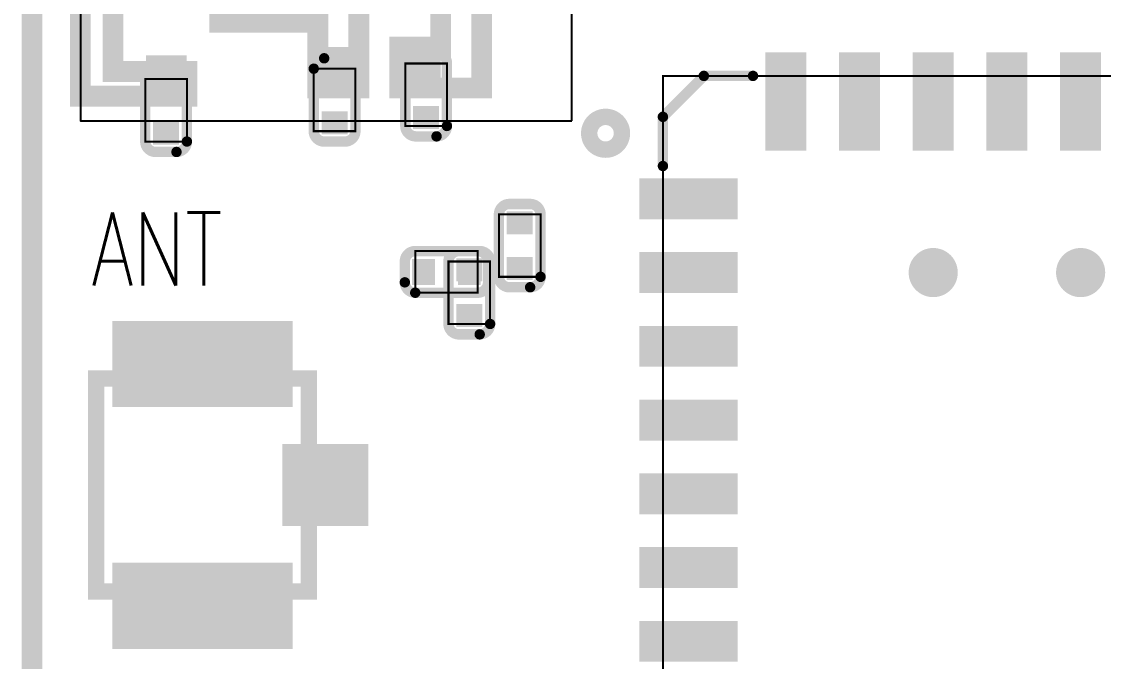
# Model space of a CAD drawing. Extents: x 60 to 160, y 44 to 135.
# Drawn here: x 59.58 to 72.78, y 89.41 to 97.22 of the extents above; entities that cross this region are included whole.
import ezdxf

# ---------------------------------------------------------------- set-up
doc = ezdxf.new("R2010")
doc.units = 0
doc.linetypes.add('KEEPOUT_00001000$0', pattern=[2, 1, 1])
doc.linetypes.add('TRMIDX_5', pattern=[2, 1, 1])
for name, color, linetype in [('BOARD_OUTLINE_00', 255, 'CONTINUOUS'), ('DRIL_PLTE_THRU_01', 3, 'CONTINUOUS'), ('DRIL_PLTE_THRU_02', 253, 'CONTINUOUS'), ('DRIL_PLTE_THRU_03', 4, 'CONTINUOUS'), ('DRIL_PLTE_THRU_04', 253, 'CONTINUOUS'), ('DRIL_PLTE_THRU_05', 210, 'CONTINUOUS'), ('DRIL_PLTE_THRU_06', 253, 'CONTINUOUS'), ('DRIL_PLTE_THRU_07', 57, 'CONTINUOUS'), ('DRIL_PLTE_THRU_08', 231, 'CONTINUOUS'), ('DRIL_PLTE_THRU_09', 253, 'CONTINUOUS'), ('DRIL_PLTE_THRU_10', 112, 'CONTINUOUS'), ('DRIL_PLTE_THRU_11', 216, 'CONTINUOUS'), ('DRIL_PLTE_THRU_12', 5, 'CONTINUOUS'), ('KEEPOUT_00', 43, 'CONTINUOUS'), ('PADS_BOT', 5, 'CONTINUOUS'), ('PADS_INNER', 3, 'CONTINUOUS'), ('PADS_TOP', 3, 'CONTINUOUS'), ('PART_TOP_2DLINE_01', 255, 'CONTINUOUS'), ('PART_TOP_2DLINE_116', 255, 'CONTINUOUS'), ('PART_TOP_2DLINE_117', 255, 'CONTINUOUS'), ('PART_TOP_2DLINE_118', 255, 'CONTINUOUS'), ('PART_TOP_2DLINE_119', 255, 'CONTINUOUS'), ('PART_TOP_2DLINE_126', 255, 'CONTINUOUS'), ('PART_TOP_COPPER_01', 255, 'CONTINUOUS'), ('TEXT_126', 255, 'CONTINUOUS')]:
    doc.layers.add(name, color=color, linetype=linetype)
doc.styles.add('W0$127', font='simplex', dxfattribs={"width": 0.75})

# ---------------------------------------------------------------- blocks, each defined once
blk = doc.blocks.new('BOARD_62')
at = {"layer": 'BOARD_OUTLINE_00', "const_width": 0.254}
blk.add_lwpolyline([(-3, 71.247506, -0.396432827), (0, 74.247506), (94.190152, 74.247506, -0.365948033), (97.190152, 71.247506), (97.190152, 3, -0.372393427), (94.190152, 0), (0, 0, -0.406057892), (-3, 3)], format="xyb", close=True, dxfattribs=at)
blk = doc.blocks.new('SMOOTH_0$127')
at = {"const_width": 0.0635}
blk.add_lwpolyline([(-0.03175, 0, 1), (0.03175, 0, 1)], format="xyb", close=True, dxfattribs=at)
blk = doc.blocks.new('SMOOTH_0$0254')
at = {"const_width": 0.0127}
blk.add_lwpolyline([(-0.00635, 0, 1), (0.00635, 0, 1)], format="xyb", close=True, dxfattribs=at)
blk = doc.blocks.new('PART_BODY_TOP_48')
at = {"layer": 'PART_TOP_2DLINE_118', "const_width": 0.0254}
blk.add_lwpolyline([(6, 6), (6, -6), (-6, -6), (-6, 6)], close=True, dxfattribs=at)
at = {"layer": 'PART_TOP_2DLINE_118', "const_width": 0.127}
blk.add_lwpolyline([(-6.476, 5.3, 1), (-6.924, 5.3, 1)], format="xyb", close=True, dxfattribs=at)
at = {"layer": 'PART_TOP_2DLINE_119', "const_width": 0.0254}
blk.add_lwpolyline([(6, 6), (6, -6), (-6, -6), (-6, 6)], close=True, dxfattribs=at)
at = {"layer": 'PART_TOP_2DLINE_126', "const_width": 0.127}
for points in [[(-4.9, 6), (-5.5, 6), (-6, 5.5), (-6, 4.9)], [(6, 4.9), (6, 6), (4.9, 6)], [(-4.9, -6), (-6, -6), (-6, -4.9)], [(6, -5), (6, -6), (4.9, -6)]]:
    blk.add_lwpolyline(points, dxfattribs=at)
at = {"layer": 'PART_TOP_2DLINE_126', "const_width": 0.2}
blk.add_lwpolyline([(-6.5, 5.3, 1), (-6.9, 5.3, 1)], format="xyb", close=True, dxfattribs=at)
at = {"layer": 'PART_TOP_2DLINE_118'}
for p in [(-6, 6), (6, 6), (-6, -6), (6, -6)]:
    blk.add_blockref('SMOOTH_0$0254', p, dxfattribs=at)
at = {"layer": 'PART_TOP_2DLINE_119'}
for p in [(-6, 6), (6, 6), (-6, -6), (6, -6)]:
    blk.add_blockref('SMOOTH_0$0254', p, dxfattribs=at)
at = {"layer": 'PART_TOP_2DLINE_126'}
for p in [(-5.5, 6), (-4.9, 6), (4.9, 6), (6, 6), (-6, 5.5), (-6, 4.9), (6, 4.9), (-6, -4.9), (6, -5), (-6, -6), (-4.9, -6), (4.9, -6), (6, -6)]:
    blk.add_blockref('SMOOTH_0$127', p, dxfattribs=at)
blk = doc.blocks.new('DRIL_HOLE_0')
blk.add_lwpolyline([(0, 0, 1), (0, 0, 1)], format="xyb", close=True)
blk = doc.blocks.new('PAD_0')
blk.add_lwpolyline([(0, 0, 1), (0, 0, 1)], format="xyb", close=True)
blk = doc.blocks.new('PAD_62')
at = {"const_width": 0.500126}
blk.add_lwpolyline([(-0.599948, 0), (0.599948, 0)], dxfattribs=at)
blk = doc.blocks.new('STK_TOP_170')
at = {"layer": 'DRIL_PLTE_THRU_01'}
blk.add_blockref('DRIL_HOLE_0', (0, 0), dxfattribs=at)
at = {"layer": 'DRIL_PLTE_THRU_02'}
blk.add_blockref('DRIL_HOLE_0', (0, 0), dxfattribs=at)
at = {"layer": 'DRIL_PLTE_THRU_03'}
blk.add_blockref('DRIL_HOLE_0', (0, 0), dxfattribs=at)
at = {"layer": 'DRIL_PLTE_THRU_04'}
blk.add_blockref('DRIL_HOLE_0', (0, 0), dxfattribs=at)
at = {"layer": 'DRIL_PLTE_THRU_05'}
blk.add_blockref('DRIL_HOLE_0', (0, 0), dxfattribs=at)
at = {"layer": 'DRIL_PLTE_THRU_06'}
blk.add_blockref('DRIL_HOLE_0', (0, 0), dxfattribs=at)
at = {"layer": 'DRIL_PLTE_THRU_07'}
blk.add_blockref('DRIL_HOLE_0', (0, 0), dxfattribs=at)
at = {"layer": 'DRIL_PLTE_THRU_08'}
blk.add_blockref('DRIL_HOLE_0', (0, 0), dxfattribs=at)
at = {"layer": 'DRIL_PLTE_THRU_09'}
blk.add_blockref('DRIL_HOLE_0', (0, 0), dxfattribs=at)
at = {"layer": 'DRIL_PLTE_THRU_10'}
blk.add_blockref('DRIL_HOLE_0', (0, 0), dxfattribs=at)
at = {"layer": 'DRIL_PLTE_THRU_11'}
blk.add_blockref('DRIL_HOLE_0', (0, 0), dxfattribs=at)
at = {"layer": 'DRIL_PLTE_THRU_12'}
blk.add_blockref('DRIL_HOLE_0', (0, 0), dxfattribs=at)
at = {"layer": 'PADS_BOT'}
blk.add_blockref('PAD_0', (0, 0), dxfattribs=at)
at = {"layer": 'PADS_INNER'}
blk.add_blockref('PAD_0', (0, 0), dxfattribs=at)
at = {"layer": 'PADS_TOP'}
blk.add_blockref('PAD_62', (0, 0), dxfattribs=at)
blk = doc.blocks.new('STK_TOP_171')
at = {"layer": 'DRIL_PLTE_THRU_01'}
blk.add_blockref('DRIL_HOLE_0', (0, 0), dxfattribs=at)
at = {"layer": 'DRIL_PLTE_THRU_02'}
blk.add_blockref('DRIL_HOLE_0', (0, 0), dxfattribs=at)
at = {"layer": 'DRIL_PLTE_THRU_03'}
blk.add_blockref('DRIL_HOLE_0', (0, 0), dxfattribs=at)
at = {"layer": 'DRIL_PLTE_THRU_04'}
blk.add_blockref('DRIL_HOLE_0', (0, 0), dxfattribs=at)
at = {"layer": 'DRIL_PLTE_THRU_05'}
blk.add_blockref('DRIL_HOLE_0', (0, 0), dxfattribs=at)
at = {"layer": 'DRIL_PLTE_THRU_06'}
blk.add_blockref('DRIL_HOLE_0', (0, 0), dxfattribs=at)
at = {"layer": 'DRIL_PLTE_THRU_07'}
blk.add_blockref('DRIL_HOLE_0', (0, 0), dxfattribs=at)
at = {"layer": 'DRIL_PLTE_THRU_08'}
blk.add_blockref('DRIL_HOLE_0', (0, 0), dxfattribs=at)
at = {"layer": 'DRIL_PLTE_THRU_09'}
blk.add_blockref('DRIL_HOLE_0', (0, 0), dxfattribs=at)
at = {"layer": 'DRIL_PLTE_THRU_10'}
blk.add_blockref('DRIL_HOLE_0', (0, 0), dxfattribs=at)
at = {"layer": 'DRIL_PLTE_THRU_11'}
blk.add_blockref('DRIL_HOLE_0', (0, 0), dxfattribs=at)
at = {"layer": 'DRIL_PLTE_THRU_12'}
blk.add_blockref('DRIL_HOLE_0', (0, 0), dxfattribs=at)
at = {"layer": 'PADS_BOT'}
blk.add_blockref('PAD_0', (0, 0), dxfattribs=at)
at = {"layer": 'PADS_INNER'}
blk.add_blockref('PAD_0', (0, 0), dxfattribs=at)
at = {"layer": 'PADS_TOP', "rotation": 90}
blk.add_blockref('PAD_62', (0, 0), dxfattribs=at)
blk = doc.blocks.new('PAD_63')
at = {"const_width": 0.3}
blk.add_lwpolyline([(0, -0.15, 1), (0, 0.15, 1)], format="xyb", close=True, dxfattribs=at)
blk = doc.blocks.new('STK_TOP_163')
at = {"layer": 'DRIL_PLTE_THRU_01'}
blk.add_blockref('DRIL_HOLE_0', (0, 0), dxfattribs=at)
at = {"layer": 'DRIL_PLTE_THRU_02'}
blk.add_blockref('DRIL_HOLE_0', (0, 0), dxfattribs=at)
at = {"layer": 'DRIL_PLTE_THRU_03'}
blk.add_blockref('DRIL_HOLE_0', (0, 0), dxfattribs=at)
at = {"layer": 'DRIL_PLTE_THRU_04'}
blk.add_blockref('DRIL_HOLE_0', (0, 0), dxfattribs=at)
at = {"layer": 'DRIL_PLTE_THRU_05'}
blk.add_blockref('DRIL_HOLE_0', (0, 0), dxfattribs=at)
at = {"layer": 'DRIL_PLTE_THRU_06'}
blk.add_blockref('DRIL_HOLE_0', (0, 0), dxfattribs=at)
at = {"layer": 'DRIL_PLTE_THRU_07'}
blk.add_blockref('DRIL_HOLE_0', (0, 0), dxfattribs=at)
at = {"layer": 'DRIL_PLTE_THRU_08'}
blk.add_blockref('DRIL_HOLE_0', (0, 0), dxfattribs=at)
at = {"layer": 'DRIL_PLTE_THRU_09'}
blk.add_blockref('DRIL_HOLE_0', (0, 0), dxfattribs=at)
at = {"layer": 'DRIL_PLTE_THRU_10'}
blk.add_blockref('DRIL_HOLE_0', (0, 0), dxfattribs=at)
at = {"layer": 'DRIL_PLTE_THRU_11'}
blk.add_blockref('DRIL_HOLE_0', (0, 0), dxfattribs=at)
at = {"layer": 'DRIL_PLTE_THRU_12'}
blk.add_blockref('DRIL_HOLE_0', (0, 0), dxfattribs=at)
at = {"layer": 'PADS_BOT'}
blk.add_blockref('PAD_0', (0, 0), dxfattribs=at)
at = {"layer": 'PADS_INNER'}
blk.add_blockref('PAD_0', (0, 0), dxfattribs=at)
at = {"layer": 'PADS_TOP'}
blk.add_blockref('PAD_63', (0, 0), dxfattribs=at)
blk = doc.blocks.new('SYM_TOP_51')
for name, p in [('STK_TOP_171', (-4.5, 5.688)), ('STK_TOP_171', (-3.6, 5.688)), ('STK_TOP_171', (-2.7, 5.688)), ('STK_TOP_171', (-1.8, 5.688)), ('STK_TOP_171', (-0.9, 5.688)), ('PART_BODY_TOP_48', (0, 0)), ('STK_TOP_170', (-5.688, 4.5)), ('STK_TOP_170', (-5.688, 3.6)), ('STK_TOP_163', (-2.7, 3.6)), ('STK_TOP_163', (-0.9, 3.6)), ('STK_TOP_170', (-5.688, 2.7)), ('STK_TOP_170', (-5.688, 1.8)), ('STK_TOP_170', (-5.688, 0.9)), ('STK_TOP_170', (-5.688, 0)), ('STK_TOP_170', (-5.688, -0.9))]:
    blk.add_blockref(name, p)
blk = doc.blocks.new('PART_TOP_681')
blk.add_blockref('SYM_TOP_51', (0, 0))
blk = doc.blocks.new('SMOOTH_0$1999')
at = {"const_width": 0.0999}
blk.add_lwpolyline([(-0.05, 0, 1), (0.05, 0, 1)], format="xyb", close=True, dxfattribs=at)
blk = doc.blocks.new('PART_BODY_TOP_42296')
at = {"layer": 'PART_TOP_2DLINE_01', "const_width": 0.1999}
blk.add_lwpolyline([(1.299972, -1.236472), (-1.299972, -1.236472), (-1.299972, 1.363472), (1.299972, 1.363472)], close=True, dxfattribs=at)
at = {"layer": 'PART_TOP_2DLINE_01'}
for p in [(-1.299972, 1.363472), (1.299972, 1.363472), (-1.299972, -1.236472), (1.299972, -1.236472)]:
    blk.add_blockref('SMOOTH_0$1999', p, dxfattribs=at)
blk = doc.blocks.new('PAD_82')
at = {"const_width": 1.05}
blk.add_lwpolyline([(-1.1, 0), (1.1, 0)], dxfattribs=at)
blk = doc.blocks.new('STK_TOP_227')
at = {"layer": 'DRIL_PLTE_THRU_01'}
blk.add_blockref('DRIL_HOLE_0', (0, 0), dxfattribs=at)
at = {"layer": 'DRIL_PLTE_THRU_02'}
blk.add_blockref('DRIL_HOLE_0', (0, 0), dxfattribs=at)
at = {"layer": 'DRIL_PLTE_THRU_03'}
blk.add_blockref('DRIL_HOLE_0', (0, 0), dxfattribs=at)
at = {"layer": 'DRIL_PLTE_THRU_04'}
blk.add_blockref('DRIL_HOLE_0', (0, 0), dxfattribs=at)
at = {"layer": 'DRIL_PLTE_THRU_05'}
blk.add_blockref('DRIL_HOLE_0', (0, 0), dxfattribs=at)
at = {"layer": 'DRIL_PLTE_THRU_06'}
blk.add_blockref('DRIL_HOLE_0', (0, 0), dxfattribs=at)
at = {"layer": 'DRIL_PLTE_THRU_07'}
blk.add_blockref('DRIL_HOLE_0', (0, 0), dxfattribs=at)
at = {"layer": 'DRIL_PLTE_THRU_08'}
blk.add_blockref('DRIL_HOLE_0', (0, 0), dxfattribs=at)
at = {"layer": 'DRIL_PLTE_THRU_09'}
blk.add_blockref('DRIL_HOLE_0', (0, 0), dxfattribs=at)
at = {"layer": 'DRIL_PLTE_THRU_10'}
blk.add_blockref('DRIL_HOLE_0', (0, 0), dxfattribs=at)
at = {"layer": 'DRIL_PLTE_THRU_11'}
blk.add_blockref('DRIL_HOLE_0', (0, 0), dxfattribs=at)
at = {"layer": 'DRIL_PLTE_THRU_12'}
blk.add_blockref('DRIL_HOLE_0', (0, 0), dxfattribs=at)
at = {"layer": 'PADS_BOT'}
blk.add_blockref('PAD_0', (0, 0), dxfattribs=at)
at = {"layer": 'PADS_INNER'}
blk.add_blockref('PAD_0', (0, 0), dxfattribs=at)
at = {"layer": 'PADS_TOP', "rotation": 90}
blk.add_blockref('PAD_82', (0, 0), dxfattribs=at)
blk = doc.blocks.new('PAD_83')
at = {"const_width": 1}
blk.add_lwpolyline([(-0.525, 0), (0.525, 0)], dxfattribs=at)
blk = doc.blocks.new('STK_TOP_228')
at = {"layer": 'DRIL_PLTE_THRU_01'}
blk.add_blockref('DRIL_HOLE_0', (0, 0), dxfattribs=at)
at = {"layer": 'DRIL_PLTE_THRU_02'}
blk.add_blockref('DRIL_HOLE_0', (0, 0), dxfattribs=at)
at = {"layer": 'DRIL_PLTE_THRU_03'}
blk.add_blockref('DRIL_HOLE_0', (0, 0), dxfattribs=at)
at = {"layer": 'DRIL_PLTE_THRU_04'}
blk.add_blockref('DRIL_HOLE_0', (0, 0), dxfattribs=at)
at = {"layer": 'DRIL_PLTE_THRU_05'}
blk.add_blockref('DRIL_HOLE_0', (0, 0), dxfattribs=at)
at = {"layer": 'DRIL_PLTE_THRU_06'}
blk.add_blockref('DRIL_HOLE_0', (0, 0), dxfattribs=at)
at = {"layer": 'DRIL_PLTE_THRU_07'}
blk.add_blockref('DRIL_HOLE_0', (0, 0), dxfattribs=at)
at = {"layer": 'DRIL_PLTE_THRU_08'}
blk.add_blockref('DRIL_HOLE_0', (0, 0), dxfattribs=at)
at = {"layer": 'DRIL_PLTE_THRU_09'}
blk.add_blockref('DRIL_HOLE_0', (0, 0), dxfattribs=at)
at = {"layer": 'DRIL_PLTE_THRU_10'}
blk.add_blockref('DRIL_HOLE_0', (0, 0), dxfattribs=at)
at = {"layer": 'DRIL_PLTE_THRU_11'}
blk.add_blockref('DRIL_HOLE_0', (0, 0), dxfattribs=at)
at = {"layer": 'DRIL_PLTE_THRU_12'}
blk.add_blockref('DRIL_HOLE_0', (0, 0), dxfattribs=at)
at = {"layer": 'PADS_BOT'}
blk.add_blockref('PAD_0', (0, 0), dxfattribs=at)
at = {"layer": 'PADS_INNER'}
blk.add_blockref('PAD_0', (0, 0), dxfattribs=at)
at = {"layer": 'PADS_TOP', "rotation": 90}
blk.add_blockref('PAD_83', (0, 0), dxfattribs=at)
blk = doc.blocks.new('SYM_TOP_65')
for name, p in [('STK_TOP_227', (-1.475, 0.064)), ('STK_TOP_227', (1.475, 0.064)), ('PART_BODY_TOP_42296', (0, 0)), ('STK_TOP_228', (0, -1.437))]:
    blk.add_blockref(name, p)
blk = doc.blocks.new('PART_TOP_698')
blk.add_blockref('SYM_TOP_65', (0, 0))
blk = doc.blocks.new('SMOOTH_0$254')
at = {"const_width": 0.127}
blk.add_lwpolyline([(-0.0635, 0, 1), (0.0635, 0, 1)], format="xyb", close=True, dxfattribs=at)
blk = doc.blocks.new('PART_BODY_TOP_42300')
at = {"layer": 'KEEPOUT_00', "linetype": 'KEEPOUT_00001000$0'}
blk.add_lwpolyline([(0, 0), (7.5, 0), (7.5, 6), (0, 6)], close=True, dxfattribs=at)
at = {"layer": 'PART_TOP_COPPER_01', "const_width": 0.254}
for points in [[(0.3, 4.7), (0.3, 6), (2, 6), (2, 3.2), (1.2, 3.2), (1.2, 4.3), (1.7, 4.3), (1.7, 5.6), (0.6, 5.6), (0.6, 4.7)], [(2.7, 5.7), (2.2, 5.7), (2.2, 2.65), (2.7, 2.65)], [(0.4, 2.1), (0.4, 1.1), (3.5, 1.1), (3.5, 3.1), (0.4, 3.1), (0.4, 2.6), (3, 2.6), (3, 1.6), (0.9, 1.6), (0.9, 2.1)]]:
    blk.add_lwpolyline(points, close=True, dxfattribs=at)
at = {"layer": 'PART_TOP_COPPER_01', "linetype": 'TRMIDX_5', "const_width": 0.0254}
blk.add_lwpolyline([(5.3, 5.7), (7.1, 5.7), (7.1, 5.2), (5.3, 5.2)], close=True, dxfattribs=at)
at = {"layer": 'PART_TOP_COPPER_01'}
for name, p in [('SMOOTH_0$254', (0.3, 6)), ('SMOOTH_0$254', (2, 6)), ('SMOOTH_0$254', (2.2, 5.7)), ('SMOOTH_0$254', (2.7, 5.7)), ('SMOOTH_0$254', (0.6, 5.6)), ('SMOOTH_0$254', (1.7, 5.6)), ('SMOOTH_0$0254', (5.3, 5.7)), ('SMOOTH_0$0254', (7.1, 5.7)), ('SMOOTH_0$0254', (5.3, 5.2)), ('SMOOTH_0$0254', (7.1, 5.2)), ('SMOOTH_0$254', (0.3, 4.7)), ('SMOOTH_0$254', (0.6, 4.7)), ('SMOOTH_0$254', (1.2, 4.3)), ('SMOOTH_0$254', (1.7, 4.3)), ('SMOOTH_0$254', (1.2, 3.2)), ('SMOOTH_0$254', (2, 3.2)), ('SMOOTH_0$254', (0.4, 3.1)), ('SMOOTH_0$254', (3.5, 3.1)), ('SMOOTH_0$254', (2.2, 2.65)), ('SMOOTH_0$254', (2.7, 2.65)), ('SMOOTH_0$254', (0.4, 2.6)), ('SMOOTH_0$254', (3, 2.6)), ('SMOOTH_0$254', (0.4, 2.1)), ('SMOOTH_0$254', (0.9, 2.1)), ('SMOOTH_0$254', (0.9, 1.6)), ('SMOOTH_0$254', (3, 1.6)), ('SMOOTH_0$254', (0.4, 1.1)), ('SMOOTH_0$254', (3.5, 1.1))]:
    blk.add_blockref(name, p, dxfattribs=at)
blk = doc.blocks.new('PAD_88')
at = {"const_width": 0.5}
blk.add_lwpolyline([(-0.25, 0), (0.25, 0)], dxfattribs=at)
blk = doc.blocks.new('STK_TOP_231')
at = {"layer": 'DRIL_PLTE_THRU_01'}
blk.add_blockref('DRIL_HOLE_0', (0, 0), dxfattribs=at)
at = {"layer": 'DRIL_PLTE_THRU_02'}
blk.add_blockref('DRIL_HOLE_0', (0, 0), dxfattribs=at)
at = {"layer": 'DRIL_PLTE_THRU_03'}
blk.add_blockref('DRIL_HOLE_0', (0, 0), dxfattribs=at)
at = {"layer": 'DRIL_PLTE_THRU_04'}
blk.add_blockref('DRIL_HOLE_0', (0, 0), dxfattribs=at)
at = {"layer": 'DRIL_PLTE_THRU_05'}
blk.add_blockref('DRIL_HOLE_0', (0, 0), dxfattribs=at)
at = {"layer": 'DRIL_PLTE_THRU_06'}
blk.add_blockref('DRIL_HOLE_0', (0, 0), dxfattribs=at)
at = {"layer": 'DRIL_PLTE_THRU_07'}
blk.add_blockref('DRIL_HOLE_0', (0, 0), dxfattribs=at)
at = {"layer": 'DRIL_PLTE_THRU_08'}
blk.add_blockref('DRIL_HOLE_0', (0, 0), dxfattribs=at)
at = {"layer": 'DRIL_PLTE_THRU_09'}
blk.add_blockref('DRIL_HOLE_0', (0, 0), dxfattribs=at)
at = {"layer": 'DRIL_PLTE_THRU_10'}
blk.add_blockref('DRIL_HOLE_0', (0, 0), dxfattribs=at)
at = {"layer": 'DRIL_PLTE_THRU_11'}
blk.add_blockref('DRIL_HOLE_0', (0, 0), dxfattribs=at)
at = {"layer": 'DRIL_PLTE_THRU_12'}
blk.add_blockref('DRIL_HOLE_0', (0, 0), dxfattribs=at)
at = {"layer": 'PADS_BOT'}
blk.add_blockref('PAD_0', (0, 0), dxfattribs=at)
at = {"layer": 'PADS_INNER'}
blk.add_blockref('PAD_0', (0, 0), dxfattribs=at)
at = {"layer": 'PADS_TOP'}
blk.add_blockref('PAD_88', (0, 0), dxfattribs=at)
blk = doc.blocks.new('PAD_89')
at = {"const_width": 0.5}
blk.add_lwpolyline([(-0.8, 0), (0.8, 0)], dxfattribs=at)
blk = doc.blocks.new('STK_TOP_232')
at = {"layer": 'DRIL_PLTE_THRU_01'}
blk.add_blockref('DRIL_HOLE_0', (0, 0), dxfattribs=at)
at = {"layer": 'DRIL_PLTE_THRU_02'}
blk.add_blockref('DRIL_HOLE_0', (0, 0), dxfattribs=at)
at = {"layer": 'DRIL_PLTE_THRU_03'}
blk.add_blockref('DRIL_HOLE_0', (0, 0), dxfattribs=at)
at = {"layer": 'DRIL_PLTE_THRU_04'}
blk.add_blockref('DRIL_HOLE_0', (0, 0), dxfattribs=at)
at = {"layer": 'DRIL_PLTE_THRU_05'}
blk.add_blockref('DRIL_HOLE_0', (0, 0), dxfattribs=at)
at = {"layer": 'DRIL_PLTE_THRU_06'}
blk.add_blockref('DRIL_HOLE_0', (0, 0), dxfattribs=at)
at = {"layer": 'DRIL_PLTE_THRU_07'}
blk.add_blockref('DRIL_HOLE_0', (0, 0), dxfattribs=at)
at = {"layer": 'DRIL_PLTE_THRU_08'}
blk.add_blockref('DRIL_HOLE_0', (0, 0), dxfattribs=at)
at = {"layer": 'DRIL_PLTE_THRU_09'}
blk.add_blockref('DRIL_HOLE_0', (0, 0), dxfattribs=at)
at = {"layer": 'DRIL_PLTE_THRU_10'}
blk.add_blockref('DRIL_HOLE_0', (0, 0), dxfattribs=at)
at = {"layer": 'DRIL_PLTE_THRU_11'}
blk.add_blockref('DRIL_HOLE_0', (0, 0), dxfattribs=at)
at = {"layer": 'DRIL_PLTE_THRU_12'}
blk.add_blockref('DRIL_HOLE_0', (0, 0), dxfattribs=at)
at = {"layer": 'PADS_BOT'}
blk.add_blockref('PAD_0', (0, 0), dxfattribs=at)
at = {"layer": 'PADS_INNER'}
blk.add_blockref('PAD_0', (0, 0), dxfattribs=at)
at = {"layer": 'PADS_TOP', "rotation": 90}
blk.add_blockref('PAD_89', (0, 0), dxfattribs=at)
blk = doc.blocks.new('SYM_TOP_69')
for name, p in [('PART_BODY_TOP_42300', (0, 0)), ('STK_TOP_232', (2.45, 4.9)), ('STK_TOP_232', (5.55, 4.9)), ('STK_TOP_231', (6.85, 5.45)), ('STK_TOP_231', (0.55, 4.95)), ('STK_TOP_231', (0.65, 2.85)), ('STK_TOP_231', (0.65, 1.85))]:
    blk.add_blockref(name, p)
blk = doc.blocks.new('PART_TOP_707')
blk.add_blockref('SYM_TOP_69', (0, 0))
blk = doc.blocks.new('PART_BODY_TOP_2')
at = {"layer": 'PART_TOP_2DLINE_01', "const_width": 0.127}
blk.add_lwpolyline([(-0.508, -0.127, 0.414214), (-0.381, -0.254), (0.381, -0.254, 0.414214), (0.508, -0.127), (0.508, 0.127, 0.414214), (0.381, 0.254), (-0.381, 0.254, 0.414214), (-0.508, 0.127)], format="xyb", close=True, dxfattribs=at)
at = {"layer": 'PART_TOP_2DLINE_116', "const_width": 0.0254}
blk.add_lwpolyline([(-0.381, 0.254), (-0.381, -0.254), (0.381, -0.254), (0.381, 0.254)], close=True, dxfattribs=at)
at = {"layer": 'PART_TOP_2DLINE_117', "const_width": 0.0254}
blk.add_lwpolyline([(-0.381, 0.254), (-0.381, -0.254), (0.381, -0.254), (0.381, 0.254)], close=True, dxfattribs=at)
at = {"layer": 'PART_TOP_2DLINE_01'}
for p in [(-0.508, -0.127), (-0.381, -0.254)]:
    blk.add_blockref('SMOOTH_0$127', p, dxfattribs=at)
at = {"layer": 'PART_TOP_2DLINE_116'}
for p in [(-0.381, 0.254), (0.381, 0.254), (-0.381, -0.254), (0.381, -0.254)]:
    blk.add_blockref('SMOOTH_0$0254', p, dxfattribs=at)
at = {"layer": 'PART_TOP_2DLINE_117'}
for p in [(-0.381, 0.254), (0.381, 0.254), (-0.381, -0.254), (0.381, -0.254)]:
    blk.add_blockref('SMOOTH_0$0254', p, dxfattribs=at)
blk = doc.blocks.new('PAD_3')
at = {"const_width": 0.2794}
blk.add_lwpolyline([(-0.15875, 0), (0.15875, 0)], dxfattribs=at)
blk = doc.blocks.new('STK_TOP_90')
at = {"layer": 'DRIL_PLTE_THRU_01'}
blk.add_blockref('DRIL_HOLE_0', (0, 0), dxfattribs=at)
at = {"layer": 'DRIL_PLTE_THRU_02'}
blk.add_blockref('DRIL_HOLE_0', (0, 0), dxfattribs=at)
at = {"layer": 'DRIL_PLTE_THRU_03'}
blk.add_blockref('DRIL_HOLE_0', (0, 0), dxfattribs=at)
at = {"layer": 'DRIL_PLTE_THRU_04'}
blk.add_blockref('DRIL_HOLE_0', (0, 0), dxfattribs=at)
at = {"layer": 'DRIL_PLTE_THRU_05'}
blk.add_blockref('DRIL_HOLE_0', (0, 0), dxfattribs=at)
at = {"layer": 'DRIL_PLTE_THRU_06'}
blk.add_blockref('DRIL_HOLE_0', (0, 0), dxfattribs=at)
at = {"layer": 'DRIL_PLTE_THRU_07'}
blk.add_blockref('DRIL_HOLE_0', (0, 0), dxfattribs=at)
at = {"layer": 'DRIL_PLTE_THRU_08'}
blk.add_blockref('DRIL_HOLE_0', (0, 0), dxfattribs=at)
at = {"layer": 'DRIL_PLTE_THRU_09'}
blk.add_blockref('DRIL_HOLE_0', (0, 0), dxfattribs=at)
at = {"layer": 'DRIL_PLTE_THRU_10'}
blk.add_blockref('DRIL_HOLE_0', (0, 0), dxfattribs=at)
at = {"layer": 'DRIL_PLTE_THRU_11'}
blk.add_blockref('DRIL_HOLE_0', (0, 0), dxfattribs=at)
at = {"layer": 'DRIL_PLTE_THRU_12'}
blk.add_blockref('DRIL_HOLE_0', (0, 0), dxfattribs=at)
at = {"layer": 'PADS_BOT'}
blk.add_blockref('PAD_0', (0, 0), dxfattribs=at)
at = {"layer": 'PADS_INNER'}
blk.add_blockref('PAD_0', (0, 0), dxfattribs=at)
at = {"layer": 'PADS_TOP', "rotation": 90}
blk.add_blockref('PAD_3', (0, 0), dxfattribs=at)
blk = doc.blocks.new('SYM_TOP_5')
for name, p in [('PART_BODY_TOP_2', (0, 0)), ('STK_TOP_90', (-0.279, 0)), ('STK_TOP_90', (0.279, 0))]:
    blk.add_blockref(name, p)
blk = doc.blocks.new('PART_TOP_821')
blk.add_blockref('SYM_TOP_5', (0, 0))
blk = doc.blocks.new('PART_TOP_822')
blk.add_blockref('SYM_TOP_5', (0, 0))
blk = doc.blocks.new('PART_TOP_823')
blk.add_blockref('SYM_TOP_5', (0, 0))
blk = doc.blocks.new('PART_TOP_824')
blk.add_blockref('SYM_TOP_5', (0, 0))
blk = doc.blocks.new('PART_TOP_825')
blk.add_blockref('SYM_TOP_5', (0, 0))
blk = doc.blocks.new('PART_TOP_831')
blk.add_blockref('SYM_TOP_5', (0, 0))

msp = doc.modelspace()

# ---------------------------------------------------------------- block references
for name, p in [('BOARD_62', (62.704, 60.048)), ('PART_TOP_681', (73.407, 90.559)), ('PART_TOP_821', (64.764, 94.167))]:
    msp.add_blockref(name, p)
for name, p, rotation in [('PART_TOP_707', (66.294, 96.012), 90), ('PART_TOP_822', (63.398, 96.266), 270), ('PART_TOP_831', (64.516, 96.329), 90), ('PART_TOP_823', (61.341, 96.139), 90), ('PART_TOP_825', (65.659, 94.488), 90), ('PART_TOP_824', (65.043, 93.913), 90), ('PART_TOP_698', (61.849, 91.567), 90)]:
    msp.add_blockref(name, p, dxfattribs=dict(rotation=rotation))

# ---------------------------------------------------------------- texts
at = {"layer": 'TEXT_126', "style": 'W0$127', "width": 0.75}
msp.add_text('ANT', height=0.889, dxfattribs=at).set_placement((60.43, 94.003))

doc.saveas('drawing.dxf')
